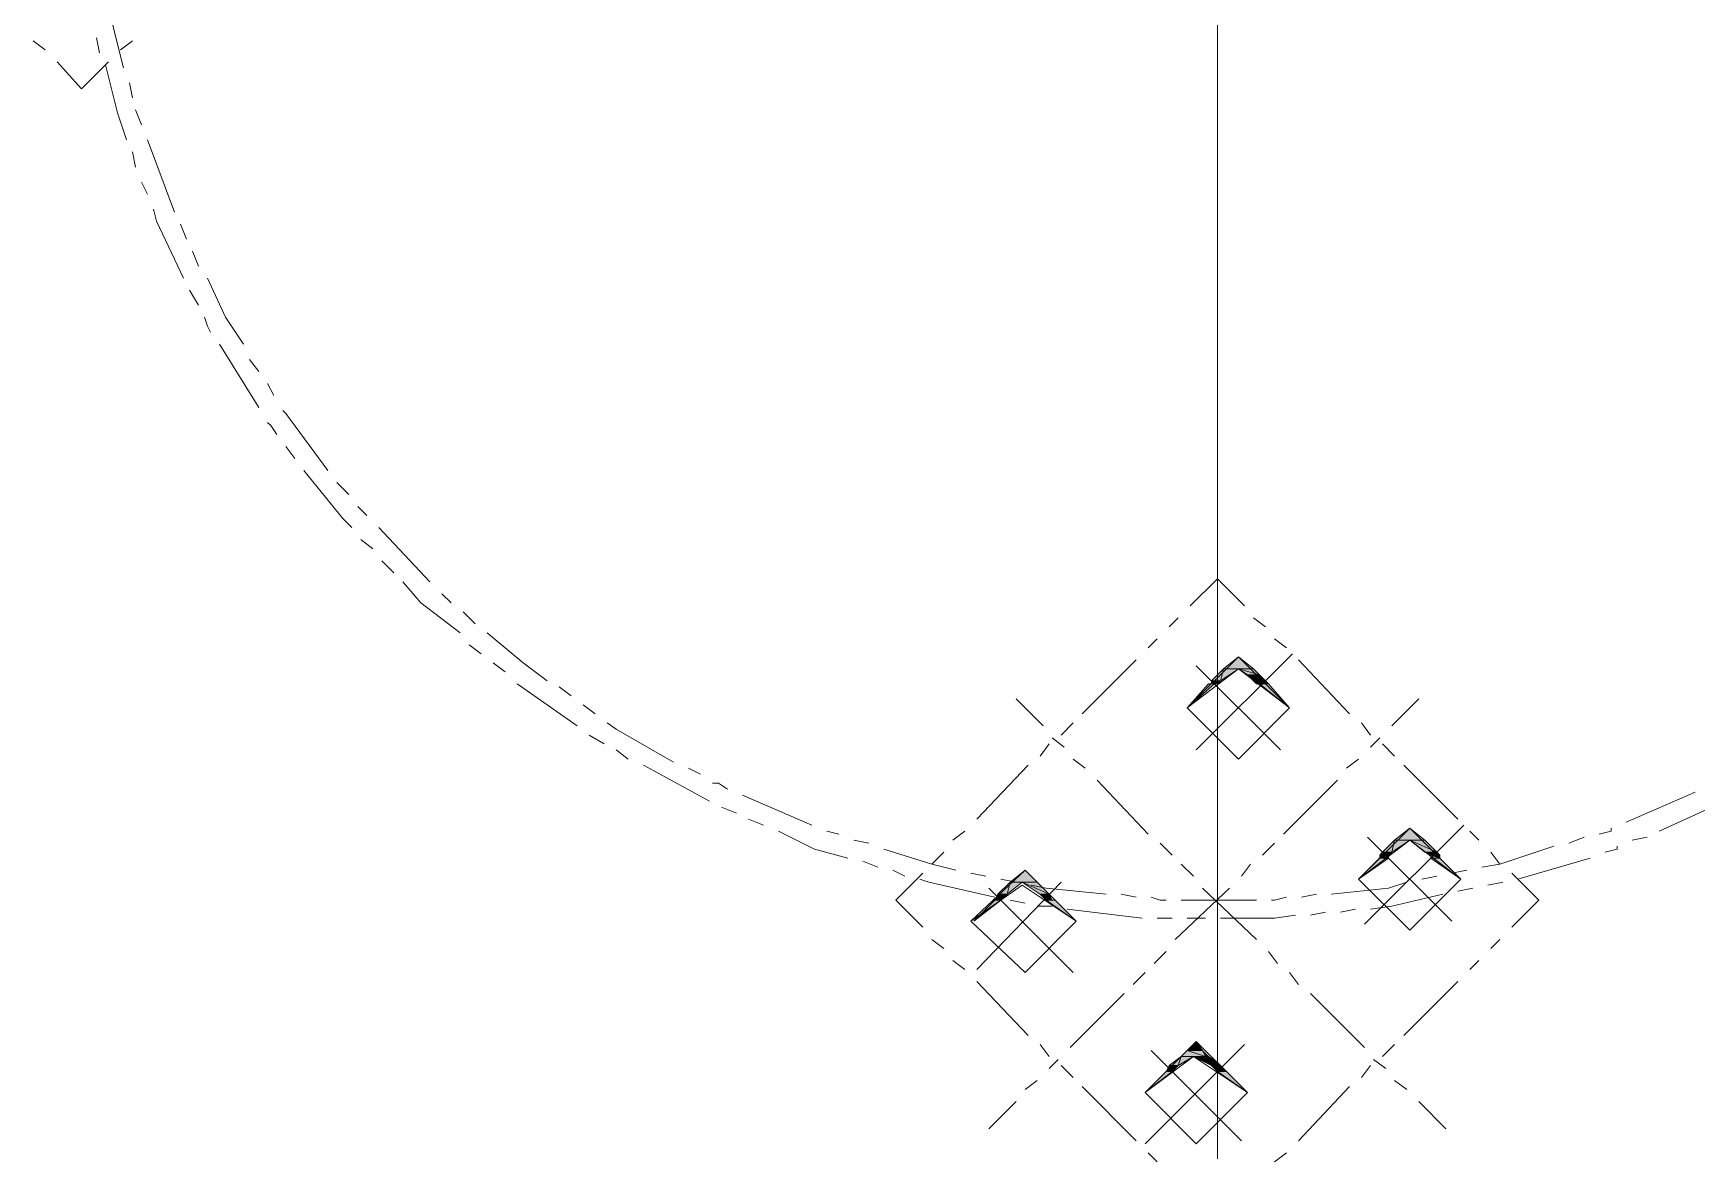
# Model space of a CAD drawing. Header units: millimetres. Extents: x 29 to 95071, y 20 to 67221.
# Drawn here: x 51077 to 53820, y 28882 to 30743 of the extents above; entities that cross this region are included whole.
import ezdxf

# ---------------------------------------------------------------- set-up
doc = ezdxf.new("R2010")
doc.units = ezdxf.units.MM

msp = doc.modelspace()

# ---------------------------------------------------------------- hatches: boundary and pattern name
h = msp.add_hatch(color=7)
h.dxf.hatch_style = 2
h.paths.add_polyline_path([(53064.1, 29714.4), (53088.9, 29694.6), (53039.3, 29694.6)])
h = msp.add_hatch(color=7)
h.paths.add_polyline_path([(53064.1, 29694.6), (53039.3, 29694.6), (53034.4, 29674.8)])
h.paths.add_polyline_path([(53039.3, 29694.6), (53034.4, 29674.8), (53019.5, 29674.8)])
h = msp.add_hatch(color=7)
h.paths.add_polyline_path([(53088.9, 29694.6), (53064.1, 29694.6), (53098.8, 29684.7)])
h.paths.add_polyline_path([(53064.1, 29694.6), (53098.8, 29684.7), (53079, 29684.7)])
h = msp.add_hatch(color=7)
h.paths.add_polyline_path([(53079, 29684.7), (53088.9, 29674.8), (53093.8, 29674.8)])
h.paths.add_polyline_path([(53088.9, 29674.8), (53093.8, 29674.8), (53093.8, 29669.8)])
h = msp.add_hatch(color=7)
h.dxf.hatch_style = 2
h.paths.add_polyline_path([(53079, 29684.7), (53098.8, 29684.7), (53093.8, 29674.8)])
h = msp.add_hatch(color=7)
h.dxf.hatch_style = 2
h.paths.add_polyline_path([(53098.8, 29684.7), (53108.7, 29674.8), (53093.8, 29674.8)])
h = msp.add_hatch(color=7)
h.dxf.hatch_style = 2
h.paths.add_polyline_path([(53014.5, 29669.8), (53024.5, 29669.8), (52979.8, 29630.1)])
h = msp.add_hatch(color=7)
h.paths.add_polyline_path([(53024.5, 29669.8), (53019.5, 29669.8), (53029.4, 29669.8)])
h.paths.add_polyline_path([(53019.5, 29669.8), (53029.4, 29669.8), (53014.5, 29669.8)])
h = msp.add_hatch(color=7)
h.paths.add_polyline_path([(53024.5, 29669.8), (53014.5, 29669.8)])
h.paths.add_polyline_path([(53024.5, 29669.8), (53014.5, 29669.8), (53029.4, 29669.8)])
h = msp.add_hatch(color=7)
h.dxf.hatch_style = 2
h.paths.add_polyline_path([(53019.5, 29674.8), (53024.5, 29669.8), (53019.5, 29669.8)])
h = msp.add_hatch(color=7)
h.paths.add_polyline_path([(53034.4, 29674.8), (53019.5, 29674.8), (53029.4, 29669.8)])
h.paths.add_polyline_path([(53019.5, 29674.8), (53029.4, 29669.8), (53024.5, 29669.8)])
h = msp.add_hatch(color=7)
h.paths.add_polyline_path([(53108.7, 29674.8), (53093.8, 29674.8), (53103.8, 29669.8)])
h.paths.add_polyline_path([(53093.8, 29674.8), (53103.8, 29669.8), (53093.8, 29669.8)])
h = msp.add_hatch(color=7)
h.paths.add_polyline_path([(53098.8, 29669.8), (53093.8, 29669.8)])
h.paths.add_polyline_path([(53098.8, 29669.8), (53093.8, 29669.8), (53103.8, 29669.8)])
h = msp.add_hatch(color=7)
h.paths.add_polyline_path([(53113.7, 29669.8), (53108.7, 29674.8)])
h.paths.add_polyline_path([(53108.7, 29674.8), (53113.7, 29669.8), (53098.8, 29669.8)])
h = msp.add_hatch(color=7)
h.paths.add_polyline_path([(53113.7, 29669.8), (53098.8, 29669.8)])
h.paths.add_polyline_path([(53113.7, 29669.8), (53098.8, 29669.8)])
h.paths.add_polyline_path([(53098.8, 29669.8), (53113.7, 29669.8), (53148.4, 29630.1)])
h = msp.add_hatch(color=7)
h.paths.add_polyline_path([(53346.6, 29412.1), (53321.8, 29412.1), (53316.9, 29392.2)])
h.paths.add_polyline_path([(53321.8, 29412.1), (53316.9, 29392.2), (53302, 29392.2)])
h = msp.add_hatch(color=7)
h.dxf.hatch_style = 2
h.paths.add_polyline_path([(53346.6, 29431.9), (53371.4, 29412.1), (53321.8, 29412.1)])
h = msp.add_hatch(color=7)
h.paths.add_polyline_path([(53371.4, 29412.1), (53346.6, 29412.1), (53391.2, 29392.2)])
h.paths.add_polyline_path([(53346.6, 29412.1), (53391.2, 29392.2), (53371.4, 29392.2)])
h = msp.add_hatch(color=7)
h.dxf.hatch_style = 2
h.paths.add_polyline_path([(53297.1, 29382.3), (53311.9, 29382.3), (53262.4, 29347.6)])
h = msp.add_hatch(color=7)
h.paths.add_polyline_path([(53316.9, 29392.2), (53302, 29392.2), (53311.9, 29387.3)])
h.paths.add_polyline_path([(53302, 29392.2), (53311.9, 29387.3), (53297.1, 29387.3)])
h = msp.add_hatch(color=7)
h.paths.add_polyline_path([(53311.9, 29387.3), (53297.1, 29387.3), (53311.9, 29382.3)])
h.paths.add_polyline_path([(53297.1, 29387.3), (53311.9, 29382.3), (53297.1, 29382.3)])
h = msp.add_hatch(color=7)
h.paths.add_polyline_path([(53381.3, 29387.3), (53371.4, 29392.2)])
h.paths.add_polyline_path([(53381.3, 29387.3), (53371.4, 29392.2), (53391.2, 29392.2)])
h = msp.add_hatch(color=7)
h.dxf.hatch_style = 2
h.paths.add_polyline_path([(53391.2, 29392.2), (53396.2, 29387.3), (53381.3, 29387.3)])
h = msp.add_hatch(color=7)
h.paths.add_polyline_path([(53381.3, 29387.3), (53381.3, 29382.3), (53396.2, 29382.3)])
h.paths.add_polyline_path([(53381.3, 29382.3), (53396.2, 29382.3), (53430.9, 29347.6)])
h = msp.add_hatch(color=7)
h.dxf.hatch_style = 2
h.paths.add_polyline_path([(53381.3, 29387.3), (53396.2, 29387.3), (53396.2, 29382.3)])
h = msp.add_hatch(color=7)
h.dxf.hatch_style = 2
h.paths.add_polyline_path([(52712.2, 29362.5), (52732, 29342.7), (52687.4, 29342.7)])
h = msp.add_hatch(color=7)
h.paths.add_polyline_path([(52707.2, 29342.7), (52687.4, 29342.7), (52682.5, 29322.8)])
h.paths.add_polyline_path([(52687.4, 29342.7), (52682.5, 29322.8), (52667.6, 29322.8)])
h = msp.add_hatch(color=7)
h.paths.add_polyline_path([(52732, 29342.7), (52707.2, 29342.7), (52751.8, 29322.8)])
h.paths.add_polyline_path([(52707.2, 29342.7), (52751.8, 29322.8), (52737, 29322.8)])
h = msp.add_hatch(color=7)
h.dxf.hatch_style = 2
h.paths.add_polyline_path([(52662.6, 29312.9), (52672.5, 29312.9), (52627.9, 29278.2)])
h = msp.add_hatch(color=7)
h.paths.add_polyline_path([(52682.5, 29322.8), (52667.6, 29322.8), (52672.5, 29312.9)])
h.paths.add_polyline_path([(52667.6, 29322.8), (52672.5, 29312.9), (52662.6, 29312.9)])
h = msp.add_hatch(color=7)
h.paths.add_polyline_path([(52751.8, 29322.8), (52737, 29322.8), (52746.9, 29312.9)])
h.paths.add_polyline_path([(52737, 29322.8), (52746.9, 29312.9)])
h = msp.add_hatch(color=7)
h.dxf.hatch_style = 2
h.paths.add_polyline_path([(52751.8, 29322.8), (52756.8, 29312.9), (52746.9, 29312.9)])
h = msp.add_hatch(color=7)
h.paths.add_polyline_path([(52756.8, 29312.9), (52761.8, 29312.9), (52746.9, 29312.9)])
h.paths.add_polyline_path([(52761.8, 29312.9), (52746.9, 29312.9)])
h.paths.add_polyline_path([(52746.9, 29312.9), (52761.8, 29312.9), (52796.5, 29278.2)])
h = msp.add_hatch(color=7)
h.paths.add_polyline_path([(52989.8, 29055.2), (52969.9, 29055.2), (52965, 29040.3)])
h.paths.add_polyline_path([(52969.9, 29055.2), (52965, 29040.3), (52950.1, 29040.3)])
h = msp.add_hatch(color=7)
h.paths.add_polyline_path([(53004.6, 29065.1), (52979.8, 29065.1), (53009.6, 29055.2)])
h.paths.add_polyline_path([(52979.8, 29065.1), (53009.6, 29055.2), (52969.9, 29055.2)])
h = msp.add_hatch(color=7)
h.dxf.hatch_style = 2
h.paths.add_polyline_path([(52994.7, 29080), (53004.6, 29065.1), (52979.8, 29065.1)])
h = msp.add_hatch(color=7)
h.dxf.hatch_style = 2
h.paths.add_polyline_path([(52989.8, 29055.2), (53009.6, 29055.2), (53009.6, 29045.3)])
h = msp.add_hatch(color=7)
h.dxf.hatch_style = 2
h.paths.add_polyline_path([(53004.6, 29065.1), (53014.5, 29055.2), (53009.6, 29055.2)])
h = msp.add_hatch(color=7)
h.paths.add_polyline_path([(53014.5, 29055.2), (53009.6, 29055.2), (53029.4, 29045.3)])
h.paths.add_polyline_path([(53009.6, 29055.2), (53029.4, 29045.3), (53009.6, 29045.3)])
h = msp.add_hatch(color=7)
h.dxf.hatch_style = 2
h.paths.add_polyline_path([(52945.1, 29030.4), (52955.1, 29030.4), (52910.5, 28995.7)])
h = msp.add_hatch(color=7)
h.paths.add_polyline_path([(52965, 29040.3), (52950.1, 29040.3), (52955.1, 29030.4)])
h.paths.add_polyline_path([(52950.1, 29040.3), (52955.1, 29030.4), (52945.1, 29030.4)])
h = msp.add_hatch(color=7)
h.paths.add_polyline_path([(53029.4, 29045.3), (53009.6, 29045.3), (53034.4, 29040.3)])
h.paths.add_polyline_path([(53009.6, 29045.3), (53034.4, 29040.3), (53019.5, 29040.3)])
h = msp.add_hatch(color=7)
h.paths.add_polyline_path([(53034.4, 29040.3), (53019.5, 29040.3), (53029.4, 29030.4)])
h.paths.add_polyline_path([(53019.5, 29040.3), (53029.4, 29030.4)])
h = msp.add_hatch(color=7)
h.dxf.hatch_style = 2
h.paths.add_polyline_path([(53034.4, 29040.3), (53044.3, 29030.4), (53029.4, 29030.4)])
h = msp.add_hatch(color=7)
h.paths.add_polyline_path([(53044.3, 29030.4), (53029.4, 29030.4)])
h.paths.add_polyline_path([(53044.3, 29030.4), (53029.4, 29030.4)])
h.paths.add_polyline_path([(53029.4, 29030.4), (53044.3, 29030.4), (53079, 28995.7)])

# ---------------------------------------------------------------- linework, layer by layer
at = {"color": 7, "lineweight": 0}
for points in [[(53029.4, 28886.7), (53029.4, 31568.1)], [(51195.5, 30809.8), (51195.5, 30804.8), (51225.2, 30685.9)], [(51096.4, 30715.6), (51076.5, 30730.5)], [(51180.6, 30735.5), (51185.6, 30710.7)], [(51240.1, 30730.5), (51220.3, 30715.6)], [(51155.8, 30651.2), (51116.2, 30695.8)], [(51200.4, 30695.8), (51155.8, 30651.2)], [(51195.5, 30690.8), (51215.3, 30611.5), (51230.2, 30566.9)], [(51235.1, 30661.1), (51240.1, 30636.3)], [(51245.1, 30616.5), (51255, 30591.7)], [(51264.9, 30566.9), (51309.5, 30448)], [(51240.1, 30547.1), (51245.1, 30522.3)], [(51255, 30497.5), (51264.9, 30477.7)], [(51274.8, 30452.9), (51279.7, 30433.1), (51324.4, 30338.9)], [(51319.4, 30428.1), (51329.3, 30403.4)], [(51339.2, 30383.5), (51349.1, 30358.8)], [(51334.3, 30319.1), (51349.1, 30294.3)], [(51364, 30338.9), (51393.7, 30274.5), (51423.5, 30229.9)], [(51359.1, 30274.5), (51364, 30259.6), (51369, 30249.7)], [(51383.8, 30229.9), (51448.3, 30125.8)], [(51433.4, 30205.1), (51448.3, 30185.3)], [(51463.1, 30165.4), (51473.1, 30145.6)], [(51463.1, 30101), (51468.1, 30096.1), (51478, 30081.2)], [(51487.9, 30120.8), (51492.9, 30115.9), (51562.3, 30021.7)], [(51492.9, 30061.4), (51507.7, 30041.5)], [(51522.6, 30021.7), (51587.1, 29942.4), (51601.9, 29927.5)], [(51577.1, 30001.9), (51597, 29982.1)], [(51611.8, 29962.2), (51626.7, 29947.4)], [(51616.8, 29907.7), (51636.6, 29892.8)], [(51646.5, 29927.5), (51730.8, 29838.3)], [(51651.5, 29873), (51671.3, 29853.2)], [(51686.2, 29838.3), (51715.9, 29803.6), (51780.4, 29754.1)], [(53029.4, 29843.3), (52984.8, 29798.7)], [(53029.4, 29843.3), (53074, 29798.7)], [(51750.6, 29818.5), (51765.5, 29803.6)], [(51785.3, 29788.8), (51805.1, 29768.9)], [(52965, 29778.8), (52950.1, 29764)], [(53088.9, 29778.8), (53108.7, 29764)], [(51825, 29754.1), (51884.4, 29704.5), (51924.1, 29674.8)], [(52930.3, 29744.1), (52915.4, 29729.3)], [(53123.6, 29744.1), (53143.4, 29729.3)], [(51795.2, 29734.2), (51815.1, 29719.4)], [(53064.1, 29714.4), (52979.8, 29630.1), (53064.1, 29694.6)], [(53153.3, 29719.4), (52994.7, 29560.8)], [(53148.4, 29630.1), (53064.1, 29714.4)], [(51834.9, 29704.5), (51854.7, 29689.6)], [(52895.6, 29709.4), (52806.4, 29620.2)], [(52994.7, 29699.5), (53133.5, 29560.8)], [(53064.1, 29694.6), (53148.4, 29630.1)], [(53163.2, 29709.4), (53247.5, 29620.2)], [(51874.5, 29669.8), (51973.7, 29600.4)], [(51943.9, 29664.8), (51963.8, 29650)], [(51983.6, 29635.1), (52003.4, 29620.2)], [(52697.3, 29645), (52741.9, 29600.4)], [(53064.1, 29545.9), (52979.8, 29630.1)], [(53148.4, 29630.1), (53064.1, 29545.9)], [(53361.5, 29645), (53316.9, 29600.4)], [(52023.2, 29605.4), (52038.1, 29595.4), (52132.3, 29540.9)], [(52791.5, 29605.4), (52771.7, 29585.5)], [(53267.3, 29605.4), (53282.2, 29585.5)], [(51993.5, 29585.5), (52018.3, 29570.7)], [(52756.8, 29580.6), (52776.6, 29565.7)], [(53297.1, 29580.6), (53282.2, 29565.7)], [(52038.1, 29560.8), (52057.9, 29545.9)], [(52751.8, 29570.7), (52737, 29550.8)], [(53302, 29570.7), (53321.8, 29550.8)], [(52082.7, 29536), (52191.8, 29476.5)], [(52157.1, 29531), (52176.9, 29521.1)], [(52717.1, 29536), (52632.9, 29446.7)], [(52791.5, 29545.9), (52811.3, 29531)], [(53262.4, 29545.9), (53242.5, 29531)], [(53336.7, 29536), (53425.9, 29446.7)], [(52196.7, 29506.2), (52206.6, 29506.2), (52221.5, 29496.3)], [(52831.1, 29511.2), (52915.4, 29422)], [(53227.7, 29511.2), (53138.5, 29422)], [(52211.6, 29466.6), (52236.4, 29456.7)], [(52246.3, 29486.4), (52360.3, 29436.8)], [(53703.5, 29441.8), (53817.5, 29491.4)], [(53758, 29426.9), (53867.1, 29476.5), (53872, 29481.4)], [(52256.2, 29446.7), (52281, 29436.8)], [(52305.8, 29426.9), (52365.2, 29397.2), (52419.8, 29382.3)], [(52385.1, 29426.9), (52404.9, 29422)], [(52429.7, 29412.1), (52454.4, 29407.1)], [(52613.1, 29426.9), (52593.2, 29412.1)], [(53346.6, 29431.9), (53262.4, 29347.6), (53346.6, 29412.1)], [(53435.8, 29436.8), (53272.3, 29273.3)], [(53416, 29278.2), (53277.2, 29417)], [(53346.6, 29412.1), (53430.9, 29347.6), (53346.6, 29431.9)], [(53445.8, 29426.9), (53460.6, 29412.1)], [(53609.3, 29407.1), (53634.1, 29417)], [(53658.9, 29422), (53678.7, 29426.9), (53678.7, 29431.9)], [(53713.4, 29412.1), (53738.2, 29417)], [(52479.2, 29397.2), (52558.5, 29372.4), (52598.2, 29362.5)], [(52578.4, 29392.2), (52558.5, 29372.4)], [(52935.2, 29407.1), (52955.1, 29387.3)], [(53123.6, 29407.1), (53103.8, 29387.3)], [(53465.6, 29367.4), (53495.3, 29372.4), (53584.5, 29402.1)], [(53480.5, 29392.2), (53495.3, 29372.4)], [(53525.1, 29347.6), (53644, 29382.3)], [(53668.8, 29392.2), (53688.6, 29397.2), (53688.6, 29402.1)], [(52444.5, 29377.4), (52469.3, 29367.4)], [(52494.1, 29362.5), (52513.9, 29352.6)], [(52543.7, 29357.5), (52499.1, 29312.9)], [(52623, 29357.5), (52647.8, 29352.6)], [(52969.9, 29372.4), (52989.8, 29352.6)], [(53083.9, 29372.4), (53069.1, 29352.6)], [(53416, 29357.5), (53440.8, 29362.5)], [(53515.1, 29357.5), (53559.8, 29312.9)], [(52538.7, 29347.6), (52553.6, 29342.7), (52662.6, 29317.9)], [(52771.7, 29342.7), (52632.9, 29198.9)], [(52791.5, 29194), (52652.7, 29332.7)], [(52672.5, 29347.6), (52697.3, 29342.7)], [(52722.1, 29337.7), (52746.9, 29332.7), (52846, 29322.8)], [(53049.2, 29332.7), (52960, 29248.5)], [(53004.6, 29332.7), (53093.8, 29248.5)], [(53217.8, 29322.8), (53311.9, 29332.7), (53341.7, 29342.7)], [(53346.6, 29263.4), (53262.4, 29347.6)], [(53430.9, 29347.6), (53346.6, 29263.4)], [(53366.5, 29347.6), (53391.2, 29352.6)], [(53425.9, 29327.8), (53450.7, 29332.7)], [(53475.5, 29337.7), (53500.3, 29342.7)], [(52499.1, 29312.9), (52543.7, 29268.3)], [(52687.4, 29312.9), (52712.2, 29308)], [(52732, 29303), (52741.9, 29303), (52756.8, 29303)], [(52870.8, 29322.8), (52895.6, 29317.9)], [(52920.4, 29317.9), (52935.2, 29312.9), (52945.1, 29312.9)], [(52969.9, 29312.9), (53093.8, 29312.9)], [(53118.6, 29312.9), (53123.6, 29312.9), (53143.4, 29317.9)], [(53168.2, 29317.9), (53193, 29322.8)], [(53282.2, 29298.1), (53316.9, 29303), (53401.1, 29322.8)], [(53559.8, 29312.9), (53515.1, 29268.3)], [(52712.2, 29194), (52623, 29278.2)], [(52796.5, 29278.2), (52712.2, 29194)], [(52781.6, 29298.1), (52905.5, 29283.2)], [(52930.3, 29283.2), (52955.1, 29283.2)], [(52979.8, 29283.2), (53009.6, 29283.2)], [(53034.4, 29283.2), (53123.6, 29283.2), (53158.3, 29288.1)], [(53183.1, 29288.1), (53207.8, 29293.1)], [(53232.6, 29293.1), (53257.4, 29298.1)], [(52558.5, 29248.5), (52578.4, 29233.6)], [(53495.3, 29248.5), (53480.5, 29233.6)], [(52945.1, 29228.7), (52925.3, 29208.8)], [(53113.7, 29228.7), (53128.5, 29208.8)], [(52593.2, 29213.8), (52613.1, 29198.9)], [(52910.5, 29194), (52890.6, 29174.1)], [(53148.4, 29194), (53163.2, 29174.1)], [(53460.6, 29213.8), (53445.8, 29198.9)], [(52632.9, 29179.1), (52717.1, 29089.9)], [(53425.9, 29179.1), (53336.7, 29089.9)], [(52875.8, 29159.3), (52786.5, 29070.1)], [(53183.1, 29159.3), (53272.3, 29070.1)], [(52737, 29075), (52751.8, 29055.2)], [(52994.7, 29080), (52910.5, 28995.7), (52989.8, 29055.2)], [(53074, 29075), (52910.5, 28911.4)], [(53069.1, 28916.4), (52920.4, 29065.1)], [(52989.8, 29055.2), (53079, 28995.7), (52994.7, 29080)], [(53321.8, 29075), (53302, 29055.2)], [(52766.7, 29050.2), (52751.8, 29035.4)], [(52771.7, 29040.3), (52791.5, 29020.5)], [(53282.2, 29040.3), (53267.3, 29020.5)], [(53287.1, 29050.2), (53307, 29035.4)], [(52732, 29015.5), (52712.2, 29000.7)], [(52806.4, 29005.6), (52895.6, 28916.4)], [(53247.5, 29005.6), (53163.2, 28916.4)], [(53321.8, 29015.5), (53341.7, 29000.7)], [(52697.3, 28980.8), (52652.7, 28936.2)], [(52994.7, 28911.4), (52910.5, 28995.7)], [(53079, 28995.7), (52994.7, 28911.4)], [(53361.5, 28980.8), (53406.1, 28936.2)], [(52915.4, 28896.6), (52930.3, 28881.7)], [(53143.4, 28896.6), (53123.6, 28881.7)]]:
    msp.add_lwpolyline(points, dxfattribs=at)
for points in [[(53064.1, 29714.4), (53088.9, 29694.6), (53039.3, 29694.6)], [(53039.3, 29694.6), (53034.4, 29674.8), (53019.5, 29674.8)], [(53064.1, 29694.6), (53039.3, 29694.6), (53034.4, 29674.8)], [(53088.9, 29694.6), (53064.1, 29694.6), (53098.8, 29684.7)], [(53064.1, 29694.6), (53098.8, 29684.7), (53079, 29684.7)], [(53079, 29684.7), (53088.9, 29674.8), (53093.8, 29674.8)], [(53079, 29684.7), (53098.8, 29684.7), (53093.8, 29674.8)], [(53098.8, 29684.7), (53108.7, 29674.8), (53093.8, 29674.8)], [(53014.5, 29669.8), (53024.5, 29669.8), (52979.8, 29630.1)], [(53019.5, 29669.8), (53029.4, 29669.8), (53014.5, 29669.8)], [(53024.5, 29669.8), (53014.5, 29669.8)], [(53024.5, 29669.8), (53014.5, 29669.8), (53029.4, 29669.8)], [(53019.5, 29674.8), (53024.5, 29669.8), (53019.5, 29669.8)], [(53034.4, 29674.8), (53019.5, 29674.8), (53029.4, 29669.8)], [(53019.5, 29674.8), (53029.4, 29669.8), (53024.5, 29669.8)], [(53024.5, 29669.8), (53019.5, 29669.8), (53029.4, 29669.8)], [(53024.5, 29669.8), (53029.4, 29669.8)], [(53088.9, 29674.8), (53093.8, 29674.8), (53093.8, 29669.8)], [(53108.7, 29674.8), (53093.8, 29674.8), (53103.8, 29669.8)], [(53093.8, 29674.8), (53103.8, 29669.8), (53093.8, 29669.8)], [(53098.8, 29669.8), (53093.8, 29669.8)], [(53098.8, 29669.8), (53093.8, 29669.8), (53103.8, 29669.8)], [(53108.7, 29674.8), (53113.7, 29669.8), (53098.8, 29669.8)], [(53113.7, 29669.8), (53098.8, 29669.8)], [(53113.7, 29669.8), (53098.8, 29669.8)], [(53098.8, 29669.8), (53113.7, 29669.8), (53148.4, 29630.1)], [(53113.7, 29669.8), (53108.7, 29674.8)], [(53321.8, 29412.1), (53316.9, 29392.2), (53302, 29392.2)], [(53346.6, 29412.1), (53321.8, 29412.1), (53316.9, 29392.2)], [(53346.6, 29431.9), (53371.4, 29412.1), (53321.8, 29412.1)], [(53371.4, 29412.1), (53346.6, 29412.1), (53391.2, 29392.2)], [(53346.6, 29412.1), (53391.2, 29392.2), (53371.4, 29392.2)], [(53297.1, 29382.3), (53311.9, 29382.3), (53262.4, 29347.6)], [(53302, 29392.2), (53311.9, 29387.3), (53297.1, 29387.3)], [(53311.9, 29387.3), (53297.1, 29387.3), (53311.9, 29382.3)], [(53297.1, 29387.3), (53311.9, 29382.3), (53297.1, 29382.3)], [(53316.9, 29392.2), (53302, 29392.2), (53311.9, 29387.3)], [(53381.3, 29387.3), (53371.4, 29392.2)], [(53381.3, 29387.3), (53371.4, 29392.2), (53391.2, 29392.2)], [(53391.2, 29392.2), (53396.2, 29387.3), (53381.3, 29387.3)], [(53381.3, 29387.3), (53381.3, 29382.3)], [(53381.3, 29387.3), (53381.3, 29382.3), (53396.2, 29382.3)], [(53381.3, 29387.3), (53396.2, 29387.3), (53396.2, 29382.3)], [(53381.3, 29382.3), (53396.2, 29382.3), (53430.9, 29347.6)], [(52712.2, 29362.5), (52623, 29278.2), (52707.2, 29337.7), (52796.5, 29278.2)], [(52712.2, 29362.5), (52732, 29342.7), (52687.4, 29342.7)], [(52687.4, 29342.7), (52682.5, 29322.8), (52667.6, 29322.8)], [(52707.2, 29342.7), (52687.4, 29342.7), (52682.5, 29322.8)], [(52732, 29342.7), (52707.2, 29342.7), (52751.8, 29322.8)], [(52707.2, 29342.7), (52751.8, 29322.8), (52737, 29322.8)], [(52662.6, 29312.9), (52672.5, 29312.9), (52627.9, 29278.2)], [(52667.6, 29322.8), (52672.5, 29312.9), (52662.6, 29312.9)], [(52662.6, 29312.9), (52672.5, 29312.9)], [(52672.5, 29312.9), (52662.6, 29312.9)], [(52682.5, 29322.8), (52667.6, 29322.8), (52672.5, 29312.9)], [(52751.8, 29322.8), (52737, 29322.8), (52746.9, 29312.9)], [(52737, 29322.8), (52746.9, 29312.9)], [(52751.8, 29322.8), (52756.8, 29312.9), (52746.9, 29312.9)], [(52756.8, 29312.9), (52761.8, 29312.9), (52746.9, 29312.9)], [(52761.8, 29312.9), (52746.9, 29312.9)], [(52746.9, 29312.9), (52761.8, 29312.9), (52796.5, 29278.2)], [(52969.9, 29055.2), (52965, 29040.3), (52950.1, 29040.3)], [(52989.8, 29055.2), (52969.9, 29055.2), (52965, 29040.3)], [(52979.8, 29065.1), (53009.6, 29055.2), (52969.9, 29055.2)], [(52994.7, 29080), (53004.6, 29065.1), (52979.8, 29065.1)], [(53004.6, 29065.1), (52979.8, 29065.1), (53009.6, 29055.2)], [(52989.8, 29055.2), (53009.6, 29055.2), (53009.6, 29045.3)], [(53004.6, 29065.1), (53014.5, 29055.2), (53009.6, 29055.2)], [(53014.5, 29055.2), (53009.6, 29055.2), (53029.4, 29045.3)], [(53009.6, 29055.2), (53029.4, 29045.3), (53009.6, 29045.3)], [(52945.1, 29030.4), (52955.1, 29030.4), (52910.5, 28995.7)], [(52950.1, 29040.3), (52955.1, 29030.4), (52945.1, 29030.4)], [(52945.1, 29030.4), (52955.1, 29030.4)], [(52955.1, 29030.4), (52945.1, 29030.4)], [(52965, 29040.3), (52950.1, 29040.3), (52955.1, 29030.4)], [(53029.4, 29045.3), (53009.6, 29045.3), (53034.4, 29040.3)], [(53009.6, 29045.3), (53034.4, 29040.3), (53019.5, 29040.3)], [(53034.4, 29040.3), (53019.5, 29040.3), (53029.4, 29030.4)], [(53019.5, 29040.3), (53029.4, 29030.4)], [(53034.4, 29040.3), (53044.3, 29030.4), (53029.4, 29030.4)], [(53044.3, 29030.4), (53029.4, 29030.4)], [(53044.3, 29030.4), (53029.4, 29030.4)], [(53029.4, 29030.4), (53044.3, 29030.4), (53079, 28995.7)]]:
    msp.add_lwpolyline(points, close=True, dxfattribs=at)

doc.saveas('drawing.dxf')
